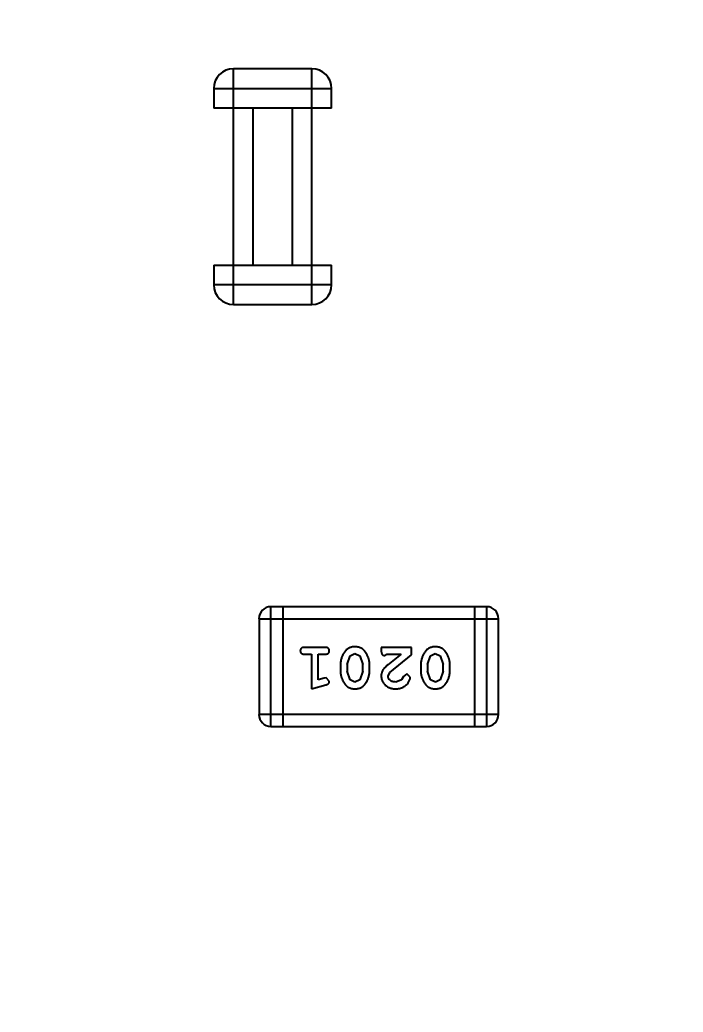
# Model space of a CAD drawing. Header units: millimetres. Extents: x -1 to 131, y 28 to 94.
# Drawn here: x 118.515 to 120.203, y 58.947 to 61.473 of the extents above; entities that cross this region are included whole.
import ezdxf

# ---------------------------------------------------------------- set-up
doc = ezdxf.new("R2010")
doc.units = ezdxf.units.MM
doc.header["$LTSCALE"] = 1.21
doc.header["$MEASUREMENT"] = 0
doc.header["$PDMODE"] = 3
doc.header["$PDSIZE"] = 0.3125
doc.layers.get('0').update_dxf_attribs({"linetype": 'CONTINUOUS'})
doc.layers.get('DEFPOINTS').update_dxf_attribs({"linetype": 'CONTINUOUS'})
doc.layers.add('Dim', color=3, linetype='CONTINUOUS', lineweight=25)
doc.styles.get("Standard").update_dxf_attribs({"font": 'txt', "width": 0.8})
doc.dimstyles.get("Standard").update_dxf_attribs({"dimtxt": 0.15625, "dimasz": 0.1875, "dimexe": 0.125, "dimexo": 0.0625, "dimgap": 0.09, "dimtad": 0, "dimtih": 1, "dimtoh": 1, "dimzin": 4, "dimdsep": 46, "dimtxsty": 'Standard', "dimblk": '_FILLED', "dimblk1": '_FILLED', "dimblk2": '_FILLED', "dimcen": 0.09, "dimazin": 1, "dimtp": 0.01, "dimtm": 0.01, "dimtfac": 1, "dimtofl": 0, "dimtmove": 0, "dimatfit": 3, "dimldrblk": '_FILLED', "dimfxl": 1, "dimtolj": 1, "dimtzin": 4, "dimarcsym": 0})

# ---------------------------------------------------------------- blocks, each defined once
blk = doc.blocks.new('_FILLED')
at = {"color": 0, "linetype": 'ByBlock'}
blk.add_solid([(0, 0), (-1, 0.1667), (-1, -0.1667)], dxfattribs=at)
blk = doc.blocks.new('*D24')
at = {"color": 0, "linetype": 'ByBlock', "lineweight": -2}
for p, q in [((102.1848, 59.1277), (102.1848, 69.0592)), ((123.7348, 59.1277), (123.7348, 69.0592)), ((102.1848, 68.9342), (111.4032, 68.9342)), ((123.7348, 68.9342), (114.5165, 68.9342))]:
    blk.add_line(p, q, dxfattribs=at)
at = {"layer": 'DEFPOINTS', "color": 0, "linetype": 'ByBlock'}
for p in [(102.1848, 59.0652), (123.7348, 59.0652)]:
    blk.add_point(p, dxfattribs=at)
at = {"color": 0, "linetype": 'ByBlock', "lineweight": -2, "rotation": 180}
blk.add_blockref('_FILLED', (102.1848, 68.9342), dxfattribs=at)
at = {"color": 0, "linetype": 'ByBlock', "lineweight": -2}
blk.add_blockref('_FILLED', (123.7348, 68.9342), dxfattribs=at)
at = {"color": 0, "linetype": 'ByBlock', "lineweight": -2, "insert": (112.9598, 68.9342), "char_height": 1, "attachment_point": 5}
blk.add_mtext('\\A1;21.55', dxfattribs=at)
blk = doc.blocks.new('*D25')
at = {"color": 0, "linetype": 'ByBlock', "lineweight": -2}
for p, q in [((99.4598, 55.5277), (99.4598, 71.01)), ((126.4597, 55.5277), (126.4597, 71.01)), ((99.4598, 70.885), (111.4031, 70.885)), ((126.4597, 70.885), (114.5164, 70.885))]:
    blk.add_line(p, q, dxfattribs=at)
at = {"layer": 'DEFPOINTS', "color": 0, "linetype": 'ByBlock'}
for p in [(99.4598, 55.4652), (126.4597, 55.4652)]:
    blk.add_point(p, dxfattribs=at)
at = {"color": 0, "linetype": 'ByBlock', "lineweight": -2, "rotation": 180}
blk.add_blockref('_FILLED', (99.4598, 70.885), dxfattribs=at)
at = {"color": 0, "linetype": 'ByBlock', "lineweight": -2}
blk.add_blockref('_FILLED', (126.4597, 70.885), dxfattribs=at)
at = {"color": 0, "linetype": 'ByBlock', "lineweight": -2, "insert": (112.9597, 70.885), "char_height": 1, "attachment_point": 5}
blk.add_mtext('\\A1;27.00', dxfattribs=at)

msp = doc.modelspace()

# ---------------------------------------------------------------- linework, layer by layer
at = {"color": 7, "linetype": 'Continuous'}
for p, q in [((119.0588, 60.7488), (119.0588, 61.3488)), ((119.2588, 61.3488), (119.0588, 61.3488)), ((119.2588, 60.7488), (119.2588, 61.3488)), ((119.0088, 61.2988), (119.0088, 61.2488)), ((119.0088, 61.2988), (119.3088, 61.2988)), ((119.3088, 61.2488), (119.3088, 61.2988)), ((119.3088, 61.2488), (119.0088, 61.2488)), ((119.1088, 60.8488), (119.1088, 61.2488)), ((119.2088, 61.2488), (119.2088, 60.8488)), ((119.0088, 60.8488), (119.0088, 60.7988)), ((119.0088, 60.8488), (119.3088, 60.8488)), ((119.3088, 60.7988), (119.3088, 60.8488)), ((119.3088, 60.7988), (119.0088, 60.7988)), ((119.0588, 60.7488), (119.2588, 60.7488)), ((119.1544, 59.6747), (119.1544, 59.9795)), ((119.7031, 59.9795), (119.1544, 59.9795)), ((119.1849, 59.9795), (119.1849, 59.6747)), ((119.6726, 59.9795), (119.6726, 59.6747)), ((119.7031, 59.9795), (119.7031, 59.6747)), ((119.124, 59.949), (119.124, 59.7051)), ((119.124, 59.949), (119.7336, 59.949)), ((119.7336, 59.7051), (119.7336, 59.949)), ((119.2919, 59.8758), (119.24, 59.8758)), ((119.4351, 59.8758), (119.4351, 59.868)), ((119.5121, 59.8758), (119.4351, 59.8758)), ((119.5121, 59.857), (119.5121, 59.8758)), ((119.24, 59.8585), (119.2573, 59.8585)), ((119.2573, 59.8585), (119.2573, 59.7704)), ((119.2746, 59.7936), (119.2746, 59.8585)), ((119.2746, 59.8585), (119.2919, 59.8585)), ((119.3485, 59.8325), (119.3558, 59.8543)), ((119.3558, 59.8543), (119.3681, 59.8601)), ((119.3681, 59.8601), (119.3802, 59.8548)), ((119.3802, 59.8548), (119.3879, 59.8325)), ((119.4437, 59.8554), (119.4492, 59.8585)), ((119.4492, 59.8585), (119.4854, 59.8585)), ((119.4854, 59.8585), (119.4518, 59.8315)), ((119.4571, 59.812), (119.5121, 59.857)), ((119.553, 59.8325), (119.5603, 59.8543)), ((119.5603, 59.8543), (119.5726, 59.8601)), ((119.5726, 59.8601), (119.5847, 59.8548)), ((119.5847, 59.8548), (119.5924, 59.8325)), ((119.3312, 59.8328), (119.3312, 59.815)), ((119.3485, 59.8325), (119.3485, 59.8153)), ((119.3561, 59.793), (119.3485, 59.8153)), ((119.3879, 59.8153), (119.3806, 59.7935)), ((119.3879, 59.8153), (119.3879, 59.8325)), ((119.4052, 59.815), (119.4052, 59.8328)), ((119.5357, 59.8328), (119.5357, 59.815)), ((119.553, 59.8325), (119.553, 59.8153)), ((119.5606, 59.793), (119.553, 59.8153)), ((119.5924, 59.8153), (119.5851, 59.7935)), ((119.5924, 59.8153), (119.5924, 59.8325)), ((119.6097, 59.815), (119.6097, 59.8328)), ((119.2896, 59.7977), (119.2746, 59.7936)), ((119.295, 59.7987), (119.2896, 59.7977)), ((119.3029, 59.7895), (119.295, 59.7987)), ((119.3682, 59.7877), (119.3561, 59.793)), ((119.3806, 59.7935), (119.3682, 59.7877)), ((119.4524, 59.8023), (119.4571, 59.812)), ((119.4867, 59.7931), (119.4719, 59.7877)), ((119.4917, 59.8016), (119.4867, 59.7931)), ((119.5002, 59.8082), (119.4917, 59.8016)), ((119.509, 59.7998), (119.5002, 59.8082)), ((119.5728, 59.7877), (119.5606, 59.793)), ((119.5851, 59.7935), (119.5728, 59.7877)), ((119.2573, 59.7704), (119.2939, 59.7803)), ((119.7336, 59.7051), (119.124, 59.7051)), ((119.1544, 59.6747), (119.7031, 59.6747))]:
    msp.add_line(p, q, dxfattribs=at)
for centre, radius, start, end in [((119.0588, 61.2988), 0.05, 90, 180), ((119.2588, 61.2988), 0.05, 0, 90), ((119.0588, 60.7988), 0.05, 180, 270), ((119.2588, 60.7988), 0.05, 270, 0), ((119.1544, 59.949), 0.0305, 90, 180), ((119.7031, 59.949), 0.0305, 0, 90), ((119.1544, 59.7051), 0.0305, 180, 270), ((119.7031, 59.7051), 0.0305, 270, 0)]:
    msp.add_arc(centre, radius, start, end, dxfattribs=at)
for points, knots in [([(119.24, 59.8758), (119.2391, 59.8758), (119.2374, 59.8758), (119.2351, 59.8753), (119.2331, 59.8746), (119.2316, 59.8735), (119.2304, 59.8722), (119.2296, 59.8707), (119.2291, 59.869), (119.229, 59.8678), (119.229, 59.8672)], [0, 0, 0, 0, 0.169012, 0.317488, 0.445429, 0.560977, 0.67065, 0.776666, 0.88492, 1, 1, 1, 1]), ([(119.229, 59.8672), (119.229, 59.8666), (119.2291, 59.8654), (119.2296, 59.8637), (119.2304, 59.8622), (119.2316, 59.8609), (119.2331, 59.8598), (119.2351, 59.8591), (119.2374, 59.8586), (119.2391, 59.8585), (119.24, 59.8585)], [0, 0, 0, 0, 0.11517, 0.223509, 0.328254, 0.438012, 0.553651, 0.682263, 0.830856, 1, 1, 1, 1]), ([(119.3029, 59.8672), (119.3029, 59.8678), (119.3028, 59.869), (119.3023, 59.8707), (119.3015, 59.8722), (119.3003, 59.8735), (119.2988, 59.8746), (119.2968, 59.8753), (119.2945, 59.8758), (119.2928, 59.8758), (119.2919, 59.8758)], [0, 0, 0, 0, 0.115051, 0.223278, 0.329269, 0.437893, 0.554681, 0.682591, 0.83103, 1, 1, 1, 1]), ([(119.2919, 59.8585), (119.2928, 59.8585), (119.2945, 59.8586), (119.2968, 59.859), (119.2988, 59.8598), (119.3003, 59.8609), (119.3015, 59.8622), (119.3023, 59.8637), (119.3028, 59.8654), (119.3029, 59.8666), (119.3029, 59.8672)], [0, 0, 0, 0, 0.169102, 0.317658, 0.446239, 0.563118, 0.671828, 0.776546, 0.884858, 1, 1, 1, 1]), ([(119.3681, 59.8774), (119.3667, 59.8774), (119.3639, 59.8773), (119.3598, 59.8766), (119.3559, 59.8755), (119.3524, 59.8739), (119.349, 59.8718), (119.346, 59.8693), (119.3432, 59.8664), (119.3407, 59.863), (119.3385, 59.8594), (119.3366, 59.8557), (119.3349, 59.852), (119.3336, 59.8482), (119.3325, 59.8444), (119.3318, 59.8406), (119.3313, 59.8367), (119.3313, 59.8341), (119.3312, 59.8328)], [0, 0, 0, 0, 0.067217, 0.131051, 0.19272, 0.252824, 0.312745, 0.373449, 0.436041, 0.501494, 0.567761, 0.632087, 0.695096, 0.757109, 0.817993, 0.878657, 0.939311, 1, 1, 1, 1]), ([(119.4052, 59.8328), (119.4051, 59.8339), (119.4051, 59.836), (119.4048, 59.8392), (119.4043, 59.8423), (119.4036, 59.8454), (119.4028, 59.8484), (119.4016, 59.8514), (119.4004, 59.8544), (119.3989, 59.8573), (119.3973, 59.86), (119.3957, 59.8626), (119.394, 59.8649), (119.3924, 59.867), (119.3907, 59.8688), (119.389, 59.8705), (119.3873, 59.8719), (119.3849, 59.8735), (119.3817, 59.8751), (119.3775, 59.8764), (119.3729, 59.8773), (119.3698, 59.8774), (119.3681, 59.8774)], [0, 0, 0, 0, 0.049886, 0.09882, 0.148132, 0.19689, 0.246038, 0.295176, 0.345305, 0.395692, 0.445312, 0.491875, 0.535813, 0.577009, 0.616081, 0.652689, 0.687585, 0.720206, 0.785062, 0.85223, 0.923759, 1, 1, 1, 1]), ([(119.4351, 59.868), (119.4351, 59.8669), (119.4351, 59.8649), (119.4356, 59.8622), (119.4362, 59.86), (119.4373, 59.8582), (119.4386, 59.8569), (119.4401, 59.856), (119.4418, 59.8555), (119.4431, 59.8554), (119.4437, 59.8554)], [0, 0, 0, 0, 0.1844, 0.34094, 0.473574, 0.586824, 0.690029, 0.789175, 0.890445, 1, 1, 1, 1]), ([(119.5726, 59.8774), (119.5712, 59.8774), (119.5684, 59.8773), (119.5643, 59.8766), (119.5604, 59.8755), (119.5569, 59.8739), (119.5535, 59.8718), (119.5505, 59.8693), (119.5477, 59.8664), (119.5452, 59.863), (119.543, 59.8594), (119.5411, 59.8557), (119.5394, 59.852), (119.5381, 59.8482), (119.537, 59.8444), (119.5363, 59.8406), (119.5358, 59.8367), (119.5358, 59.8341), (119.5357, 59.8328)], [0, 0, 0, 0, 0.067217, 0.131051, 0.19272, 0.252824, 0.312745, 0.373449, 0.436041, 0.501494, 0.567761, 0.632087, 0.695096, 0.757109, 0.817993, 0.878657, 0.939311, 1, 1, 1, 1]), ([(119.6097, 59.8328), (119.6097, 59.8339), (119.6096, 59.836), (119.6093, 59.8392), (119.6088, 59.8423), (119.6081, 59.8454), (119.6073, 59.8484), (119.6061, 59.8514), (119.6049, 59.8544), (119.6034, 59.8573), (119.6018, 59.86), (119.6002, 59.8626), (119.5985, 59.8649), (119.5969, 59.867), (119.5952, 59.8688), (119.5935, 59.8705), (119.5918, 59.8719), (119.5894, 59.8735), (119.5862, 59.8751), (119.582, 59.8764), (119.5775, 59.8773), (119.5743, 59.8774), (119.5726, 59.8774)], [0, 0, 0, 0, 0.049886, 0.09882, 0.148132, 0.19689, 0.246038, 0.295176, 0.345305, 0.395692, 0.445312, 0.491875, 0.535813, 0.577009, 0.616081, 0.652689, 0.687585, 0.720206, 0.785062, 0.85223, 0.923759, 1, 1, 1, 1]), ([(119.3312, 59.815), (119.3312, 59.814), (119.3313, 59.8118), (119.3316, 59.8086), (119.3321, 59.8055), (119.3328, 59.8024), (119.3337, 59.7993), (119.3348, 59.7963), (119.3361, 59.7934), (119.3376, 59.7905), (119.3392, 59.7878), (119.3408, 59.7852), (119.3425, 59.7829), (119.3442, 59.7808), (119.3459, 59.7789), (119.3476, 59.7773), (119.3493, 59.7759), (119.3517, 59.7743), (119.3549, 59.7727), (119.359, 59.7714), (119.3636, 59.7706), (119.3667, 59.7705), (119.3684, 59.7704)], [0, 0, 0, 0, 0.049855, 0.099516, 0.148482, 0.19758, 0.246804, 0.296268, 0.346517, 0.397047, 0.446826, 0.49336, 0.537801, 0.579207, 0.617974, 0.654833, 0.689171, 0.722088, 0.786392, 0.853518, 0.924186, 1, 1, 1, 1]), ([(119.3684, 59.7704), (119.3698, 59.7705), (119.3726, 59.7705), (119.3767, 59.7713), (119.3805, 59.7724), (119.3841, 59.774), (119.3874, 59.776), (119.3905, 59.7785), (119.3932, 59.7815), (119.3957, 59.7849), (119.3979, 59.7885), (119.3998, 59.7922), (119.4015, 59.7959), (119.4028, 59.7996), (119.4039, 59.8034), (119.4046, 59.8073), (119.4051, 59.8111), (119.4051, 59.8137), (119.4052, 59.815)], [0, 0, 0, 0, 0.06692, 0.130834, 0.19258, 0.252759, 0.312631, 0.373411, 0.436359, 0.501894, 0.568244, 0.632472, 0.69556, 0.757163, 0.818592, 0.878885, 0.939235, 1, 1, 1, 1]), ([(119.4518, 59.8315), (119.4509, 59.8307), (119.4492, 59.8292), (119.4469, 59.827), (119.4448, 59.8249), (119.4429, 59.8229), (119.4413, 59.821), (119.4399, 59.8193), (119.4388, 59.8176), (119.4377, 59.8156), (119.4366, 59.813), (119.4357, 59.8099), (119.4351, 59.8066), (119.4351, 59.8043), (119.4351, 59.8032)], [0, 0, 0, 0, 0.103002, 0.197728, 0.285279, 0.365235, 0.437224, 0.502446, 0.560545, 0.611446, 0.707576, 0.80349, 0.900532, 1, 1, 1, 1]), ([(119.5357, 59.815), (119.5358, 59.814), (119.5358, 59.8118), (119.5361, 59.8086), (119.5366, 59.8055), (119.5373, 59.8024), (119.5382, 59.7993), (119.5393, 59.7963), (119.5406, 59.7934), (119.5421, 59.7905), (119.5437, 59.7878), (119.5453, 59.7852), (119.547, 59.7829), (119.5487, 59.7808), (119.5504, 59.7789), (119.5521, 59.7773), (119.5538, 59.7759), (119.5562, 59.7743), (119.5594, 59.7727), (119.5635, 59.7714), (119.5681, 59.7706), (119.5712, 59.7705), (119.5729, 59.7704)], [0, 0, 0, 0, 0.049855, 0.099516, 0.148482, 0.19758, 0.246804, 0.296268, 0.346517, 0.397047, 0.446826, 0.49336, 0.537801, 0.579207, 0.617974, 0.654833, 0.689171, 0.722088, 0.786392, 0.853518, 0.924186, 1, 1, 1, 1]), ([(119.5729, 59.7704), (119.5743, 59.7705), (119.5771, 59.7705), (119.5812, 59.7713), (119.585, 59.7724), (119.5886, 59.774), (119.5919, 59.776), (119.595, 59.7785), (119.5978, 59.7815), (119.6002, 59.7849), (119.6024, 59.7885), (119.6043, 59.7922), (119.606, 59.7959), (119.6073, 59.7996), (119.6084, 59.8034), (119.6091, 59.8073), (119.6096, 59.8111), (119.6096, 59.8137), (119.6097, 59.815)], [0, 0, 0, 0, 0.06692, 0.130834, 0.19258, 0.252759, 0.312631, 0.373411, 0.436359, 0.501894, 0.568244, 0.632472, 0.69556, 0.757163, 0.818592, 0.878885, 0.939235, 1, 1, 1, 1]), ([(119.2939, 59.7803), (119.2947, 59.7806), (119.2963, 59.781), (119.2984, 59.7819), (119.3, 59.7828), (119.3012, 59.7838), (119.302, 59.785), (119.3025, 59.7863), (119.3029, 59.7878), (119.3029, 59.7889), (119.3029, 59.7895)], [0, 0, 0, 0, 0.187321, 0.344927, 0.475328, 0.579604, 0.674244, 0.773631, 0.882025, 1, 1, 1, 1]), ([(119.4351, 59.8032), (119.4351, 59.8021), (119.4352, 59.7999), (119.4356, 59.7966), (119.4365, 59.7935), (119.4376, 59.7906), (119.439, 59.7877), (119.4408, 59.785), (119.4429, 59.7824), (119.4453, 59.78), (119.448, 59.7777), (119.4508, 59.7758), (119.4539, 59.7741), (119.4571, 59.7727), (119.4605, 59.7717), (119.4641, 59.771), (119.4678, 59.7705), (119.4704, 59.7705), (119.4717, 59.7704)], [0, 0, 0, 0, 0.060981, 0.120256, 0.178148, 0.236115, 0.293993, 0.352864, 0.413358, 0.476056, 0.539296, 0.602396, 0.665116, 0.728325, 0.792919, 0.859317, 0.928302, 1, 1, 1, 1]), ([(119.4719, 59.7877), (119.4704, 59.7878), (119.4678, 59.7879), (119.4639, 59.7887), (119.4606, 59.7901), (119.4577, 59.792), (119.4554, 59.7943), (119.4536, 59.7968), (119.4526, 59.7995), (119.4524, 59.8013), (119.4524, 59.8023)], [0, 0, 0, 0, 0.156344, 0.299348, 0.4327, 0.561, 0.682299, 0.791883, 0.89611, 1, 1, 1, 1]), ([(119.4717, 59.7704), (119.4734, 59.7705), (119.4768, 59.7706), (119.4817, 59.7715), (119.4865, 59.7729), (119.491, 59.7749), (119.4951, 59.7773), (119.4988, 59.7802), (119.5019, 59.7834), (119.5044, 59.787), (119.5064, 59.7906), (119.5078, 59.7939), (119.5088, 59.7969), (119.5089, 59.7989), (119.509, 59.7998)], [0, 0, 0, 0, 0.098286, 0.193983, 0.289056, 0.384352, 0.477435, 0.566197, 0.652355, 0.737986, 0.818188, 0.887401, 0.94802, 1, 1, 1, 1])]:
    msp.add_open_spline(points, degree=3, knots=knots, dxfattribs=at)

# ---------------------------------------------------------------- dimensions: what is measured, and where the dimension line sits
at = {"layer": 'Dim'}
for base, p1, p2, picture, middle in [((126.4597, 70.885), (99.4598, 55.4652), (126.4597, 55.4652), '*D25', (112.9597, 70.885)), ((123.7348, 68.9342), (102.1848, 59.0652), (123.7348, 59.0652), '*D24', (112.9598, 68.9342))]:
    dim = msp.add_linear_dim(base=base, p1=p1, p2=p2, dimstyle='Standard', override={"dimtxt": 1, "dimasz": 1, "dimtih": 0, "dimtoh": 0, "dimzin": 0, "dimcen": 0.198, "dimadec": 0, "dimazin": 0, "dimtp": 0, "dimtm": 0, "dimtdec": 4, "dimtzin": 0}, dxfattribs=at)
    dim.commit()
    dim.dimension.update_dxf_attribs({"geometry": picture, "text_midpoint": middle})

doc.saveas('drawing.dxf')
